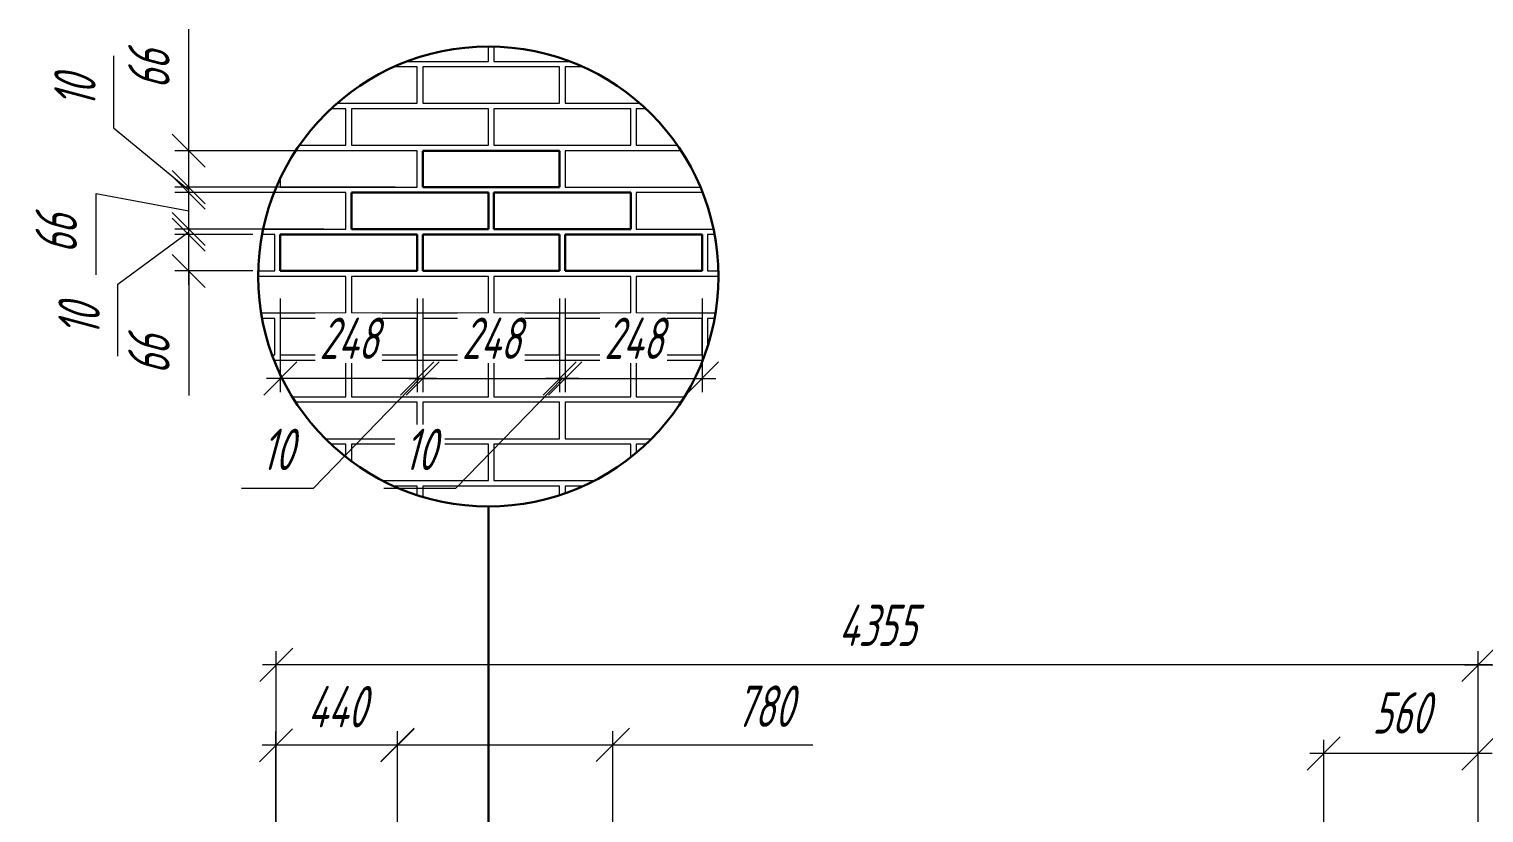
# Model space of a CAD drawing. Header units: millimetres. Extents: x -85477 to 745244, y -3684 to 128206.
# Drawn here: x 705882 to 711153, y 75236 to 78078 of the extents above; entities that cross this region are included whole.
import ezdxf

# ---------------------------------------------------------------- set-up
doc = ezdxf.new("R2010")
doc.units = ezdxf.units.MM
doc.layers.add('РАЗМЕРЫ', color=5, linetype='Continuous', lineweight=15)
doc.styles.add('ism - 01', font='simplex.shx', dxfattribs={"width": 0.62, "oblique": 15, "height": 150})
doc.dimstyles.new('ism - 01', dxfattribs={"dimtxt": 150, "dimasz": 120, "dimexe": 50, "dimexo": 100, "dimgap": 65, "dimtad": 1, "dimdec": 0, "dimtxsty": 'ism - 01', "dimblk": 'OBLIQUE', "dimcen": 0, "dimdle": 50, "dimadec": 0, "dimazin": 0, "dimtfac": 1, "dimtdec": 0, "dimtmove": 0, "dimatfit": 3, "dimldrblk": 'OBLIQUE', "dimfxl": 1, "dimlwd": -1, "dimlwe": -1, "dimarcsym": 0})

# ---------------------------------------------------------------- blocks, each defined once
blk = doc.blocks.new('_Oblique')
at = {"color": 0, "lineweight": -2}
blk.add_line((-0.5, -0.5), (0.5, 0.5), dxfattribs=at)
blk = doc.blocks.new('*D350')
at = {"layer": 'Defpoints', "color": 0}
for p in [(710572.6, 75451.7), (710572.6, 74559.4), (711132.6, 73996)]:
    blk.add_point(p, dxfattribs=at)
at = {"layer": 'РАЗМЕРЫ', "color": 0}
for p, q in [((710572.6, 74659.4), (710572.6, 75501.7)), ((711132.6, 74096), (711132.6, 75501.7)), ((711182.6, 75451.7), (710522.6, 75451.7))]:
    blk.add_line(p, q, dxfattribs=at)
at = {"layer": 'РАЗМЕРЫ', "color": 0, "xscale": 120, "yscale": 120, "zscale": 120, "rotation": 180}
blk.add_blockref('_Oblique', (710572.6, 75451.7), dxfattribs=at)
at = {"layer": 'РАЗМЕРЫ', "color": 0, "xscale": 120, "yscale": 120, "zscale": 120}
blk.add_blockref('_Oblique', (711132.6, 75451.7), dxfattribs=at)
at = {"layer": 'РАЗМЕРЫ', "color": 0, "insert": (710852.6, 75599.2), "char_height": 150, "attachment_point": 5, "style": 'ism - 01'}
blk.add_mtext('560', dxfattribs=at)
blk = doc.blocks.new('*D351')
at = {"layer": 'Defpoints', "color": 0}
for p in [(706777.3, 75773.4), (706777.3, 75104), (711132.6, 73996)]:
    blk.add_point(p, dxfattribs=at)
at = {"layer": 'РАЗМЕРЫ', "color": 0}
for p, q in [((706777.3, 75204), (706777.3, 75823.4)), ((711132.6, 74096), (711132.6, 75823.4)), ((711182.6, 75773.4), (706727.3, 75773.4))]:
    blk.add_line(p, q, dxfattribs=at)
at = {"layer": 'РАЗМЕРЫ', "color": 0, "xscale": 120, "yscale": 120, "zscale": 120, "rotation": 180}
blk.add_blockref('_Oblique', (706777.3, 75773.4), dxfattribs=at)
at = {"layer": 'РАЗМЕРЫ', "color": 0, "xscale": 120, "yscale": 120, "zscale": 120}
blk.add_blockref('_Oblique', (711132.6, 75773.4), dxfattribs=at)
at = {"layer": 'РАЗМЕРЫ', "color": 0, "insert": (708954.9, 75916.5), "char_height": 150, "attachment_point": 5, "style": 'ism - 01'}
blk.add_mtext('4355', dxfattribs=at)
blk = doc.blocks.new('*D352')
at = {"layer": 'Defpoints', "color": 0}
for p in [(706776.3, 75481.7), (706776.3, 75104), (707216.6, 73064)]:
    blk.add_point(p, dxfattribs=at)
at = {"layer": 'РАЗМЕРЫ', "color": 0}
for p, q in [((706776.3, 75204), (706776.3, 75531.7)), ((707216.6, 73164), (707216.6, 75531.7)), ((707266.6, 75481.7), (706726.3, 75481.7))]:
    blk.add_line(p, q, dxfattribs=at)
at = {"layer": 'РАЗМЕРЫ', "color": 0, "xscale": 120, "yscale": 120, "zscale": 120, "rotation": 180}
blk.add_blockref('_Oblique', (706776.3, 75481.7), dxfattribs=at)
at = {"layer": 'РАЗМЕРЫ', "color": 0, "xscale": 120, "yscale": 120, "zscale": 120}
blk.add_blockref('_Oblique', (707216.6, 75481.7), dxfattribs=at)
at = {"layer": 'РАЗМЕРЫ', "color": 0, "insert": (706996.4, 75621.7), "char_height": 150, "attachment_point": 5, "style": 'ism - 01'}
blk.add_mtext('440', dxfattribs=at)
blk = doc.blocks.new('*D353')
at = {"layer": 'Defpoints', "color": 0}
for p in [(707996.6, 75483.2), (707216.6, 73064), (707996.6, 73064)]:
    blk.add_point(p, dxfattribs=at)
at = {"layer": 'РАЗМЕРЫ', "color": 0}
for p, q in [((707166.6, 75483.2), (708046.6, 75483.2)), ((707216.6, 73164), (707216.6, 75533.2)), ((707996.6, 73164), (707996.6, 75533.2)), ((707996.6, 75483.2), (708721.5, 75483.2))]:
    blk.add_line(p, q, dxfattribs=at)
at = {"layer": 'РАЗМЕРЫ', "color": 0, "xscale": 120, "yscale": 120, "zscale": 120, "rotation": 180}
blk.add_blockref('_Oblique', (707216.6, 75483.2), dxfattribs=at)
at = {"layer": 'РАЗМЕРЫ', "color": 0, "xscale": 120, "yscale": 120, "zscale": 120}
blk.add_blockref('_Oblique', (707996.6, 75483.2), dxfattribs=at)
at = {"layer": 'РАЗМЕРЫ', "color": 0, "insert": (708545.8, 75623.2), "char_height": 150, "attachment_point": 5, "style": 'ism - 01'}
blk.add_mtext('780', dxfattribs=at)
blk = doc.blocks.new('*D354')
at = {"layer": 'Defpoints', "color": 0}
for p in [(713080.6, 75773.4), (711132.6, 73996), (713080.6, 73996)]:
    blk.add_point(p, dxfattribs=at)
at = {"layer": 'РАЗМЕРЫ', "color": 0}
for p, q in [((711132.6, 74096), (711132.6, 75823.4)), ((713080.6, 74096), (713080.6, 75823.4)), ((711082.6, 75773.4), (713130.6, 75773.4))]:
    blk.add_line(p, q, dxfattribs=at)
at = {"layer": 'РАЗМЕРЫ', "color": 0, "xscale": 120, "yscale": 120, "zscale": 120, "rotation": 180}
blk.add_blockref('_Oblique', (711132.6, 75773.4), dxfattribs=at)
at = {"layer": 'РАЗМЕРЫ', "color": 0, "xscale": 120, "yscale": 120, "zscale": 120}
blk.add_blockref('_Oblique', (713080.6, 75773.4), dxfattribs=at)
at = {"layer": 'РАЗМЕРЫ', "color": 0, "insert": (712106.6, 75917.7), "char_height": 150, "attachment_point": 5, "style": 'ism - 01'}
blk.add_mtext('1948', dxfattribs=at)
blk = doc.blocks.new('*D695')
at = {"layer": 'Defpoints', "color": 0}
for p in [(707307.9, 77201.1), (707803.9, 77201.1), (707803.9, 76811.3)]:
    blk.add_point(p, dxfattribs=at)
at = {"layer": 'РАЗМЕРЫ', "color": 0, "linetype": 'Continuous'}
for p, q in [((707307.9, 77101.1), (707307.9, 76761.3)), ((707803.9, 77101.1), (707803.9, 76761.3)), ((707257.9, 76811.3), (707853.9, 76811.3))]:
    blk.add_line(p, q, dxfattribs=at)
at = {"layer": 'РАЗМЕРЫ', "color": 0, "xscale": 120, "yscale": 120, "zscale": 120, "rotation": 180}
blk.add_blockref('_Oblique', (707307.9, 76811.3), dxfattribs=at)
at = {"layer": 'РАЗМЕРЫ', "color": 0, "xscale": 120, "yscale": 120, "zscale": 120}
blk.add_blockref('_Oblique', (707803.9, 76811.3), dxfattribs=at)
at = {"layer": 'РАЗМЕРЫ', "color": 0, "insert": (707555.9, 76957.1), "char_height": 150, "attachment_point": 5, "style": 'ism - 01', "bg_fill": 3, "box_fill_scale": 1.1, "bg_fill_color": 256, "bg_fill_true_color": 13158600, "bg_fill_transparency": 0}
blk.add_mtext('248', dxfattribs=at)
blk = doc.blocks.new('*D696')
at = {"layer": 'Defpoints', "color": 0}
for p in [(707823.9, 77201.1), (708319.9, 77201.1), (708319.9, 76811.3)]:
    blk.add_point(p, dxfattribs=at)
at = {"layer": 'РАЗМЕРЫ', "color": 0, "linetype": 'Continuous'}
for p, q in [((707823.9, 77101.1), (707823.9, 76761.3)), ((708319.9, 77101.1), (708319.9, 76761.3)), ((707773.9, 76811.3), (708369.9, 76811.3))]:
    blk.add_line(p, q, dxfattribs=at)
at = {"layer": 'РАЗМЕРЫ', "color": 0, "xscale": 120, "yscale": 120, "zscale": 120, "rotation": 180}
blk.add_blockref('_Oblique', (707823.9, 76811.3), dxfattribs=at)
at = {"layer": 'РАЗМЕРЫ', "color": 0, "xscale": 120, "yscale": 120, "zscale": 120}
blk.add_blockref('_Oblique', (708319.9, 76811.3), dxfattribs=at)
at = {"layer": 'РАЗМЕРЫ', "color": 0, "insert": (708071.9, 76957.1), "char_height": 150, "attachment_point": 5, "style": 'ism - 01', "bg_fill": 3, "box_fill_scale": 1.1, "bg_fill_color": 256, "bg_fill_true_color": 13158600, "bg_fill_transparency": 0}
blk.add_mtext('248', dxfattribs=at)
blk = doc.blocks.new('*D697')
at = {"layer": 'Defpoints', "color": 0}
for p in [(706791.9, 77201.1), (707287.9, 77201.1), (706791.9, 76811.3)]:
    blk.add_point(p, dxfattribs=at)
at = {"layer": 'РАЗМЕРЫ', "color": 0, "linetype": 'Continuous'}
for p, q in [((706791.9, 77101.1), (706791.9, 76761.3)), ((707287.9, 77101.1), (707287.9, 76761.3)), ((707337.9, 76811.3), (706741.9, 76811.3))]:
    blk.add_line(p, q, dxfattribs=at)
at = {"layer": 'РАЗМЕРЫ', "color": 0, "xscale": 120, "yscale": 120, "zscale": 120, "rotation": 180}
blk.add_blockref('_Oblique', (706791.9, 76811.3), dxfattribs=at)
at = {"layer": 'РАЗМЕРЫ', "color": 0, "xscale": 120, "yscale": 120, "zscale": 120}
blk.add_blockref('_Oblique', (707287.9, 76811.3), dxfattribs=at)
at = {"layer": 'РАЗМЕРЫ', "color": 0, "insert": (707039.9, 76957.1), "char_height": 150, "attachment_point": 5, "style": 'ism - 01', "bg_fill": 3, "box_fill_scale": 1.1, "bg_fill_color": 256, "bg_fill_true_color": 13158600, "bg_fill_transparency": 0}
blk.add_mtext('248', dxfattribs=at)
blk = doc.blocks.new('*D692')
at = {"layer": 'Defpoints', "color": 0}
for p in [(707287.9, 77201.1), (707307.9, 77201.1), (707287.9, 76811.3)]:
    blk.add_point(p, dxfattribs=at)
at = {"layer": 'РАЗМЕРЫ', "color": 0, "linetype": 'Continuous'}
for p, q in [((707287.9, 77101.1), (707287.9, 76761.3)), ((707307.9, 77101.1), (707307.9, 76761.3)), ((706911.9, 76414.3), (707297.9, 76811.3)), ((707357.9, 76811.3), (707237.9, 76811.3)), ((706651.1, 76414.3), (706911.9, 76414.3))]:
    blk.add_line(p, q, dxfattribs=at)
at = {"layer": 'РАЗМЕРЫ', "color": 0, "xscale": 120, "yscale": 120, "zscale": 120}
blk.add_blockref('_Oblique', (707287.9, 76811.3), dxfattribs=at)
at = {"layer": 'РАЗМЕРЫ', "color": 0, "xscale": 120, "yscale": 120, "zscale": 120, "rotation": 180}
blk.add_blockref('_Oblique', (707307.9, 76811.3), dxfattribs=at)
at = {"layer": 'РАЗМЕРЫ', "color": 0, "insert": (706781.5, 76554.3), "char_height": 150, "attachment_point": 5, "style": 'ism - 01', "bg_fill": 3, "box_fill_scale": 1.1, "bg_fill_color": 256, "bg_fill_true_color": 13158600, "bg_fill_transparency": 0}
blk.add_mtext('10', dxfattribs=at)
blk = doc.blocks.new('*D690')
at = {"layer": 'Defpoints', "color": 0}
for p in [(707803.9, 77201.1), (707823.9, 77201.1), (707803.9, 76811.3)]:
    blk.add_point(p, dxfattribs=at)
at = {"layer": 'РАЗМЕРЫ', "color": 0, "linetype": 'Continuous'}
for p, q in [((707803.9, 77101.1), (707803.9, 76761.3)), ((707823.9, 77101.1), (707823.9, 76761.3)), ((707427.9, 76414.3), (707813.9, 76811.3)), ((707873.9, 76811.3), (707753.9, 76811.3)), ((707167.1, 76414.3), (707427.9, 76414.3))]:
    blk.add_line(p, q, dxfattribs=at)
at = {"layer": 'РАЗМЕРЫ', "color": 0, "xscale": 120, "yscale": 120, "zscale": 120}
blk.add_blockref('_Oblique', (707803.9, 76811.3), dxfattribs=at)
at = {"layer": 'РАЗМЕРЫ', "color": 0, "xscale": 120, "yscale": 120, "zscale": 120, "rotation": 180}
blk.add_blockref('_Oblique', (707823.9, 76811.3), dxfattribs=at)
at = {"layer": 'РАЗМЕРЫ', "color": 0, "insert": (707297.5, 76554.3), "char_height": 150, "attachment_point": 5, "style": 'ism - 01', "bg_fill": 3, "box_fill_scale": 1.1, "bg_fill_color": 256, "bg_fill_true_color": 13158600, "bg_fill_transparency": 0}
blk.add_mtext('10', dxfattribs=at)
blk = doc.blocks.new('*D691')
at = {"layer": 'Defpoints', "color": 0}
for p in [(706460.3, 77333.1), (706791.9, 77333.1), (706791.9, 77201.1)]:
    blk.add_point(p, dxfattribs=at)
at = {"layer": 'РАЗМЕРЫ', "color": 0, "linetype": 'Continuous'}
for p, q in [((706460.3, 77151.1), (706460.3, 77383.1)), ((706691.9, 77333.1), (706410.3, 77333.1)), ((706691.9, 77201.1), (706410.3, 77201.1)), ((706460.3, 77201.1), (706460.3, 76749.5))]:
    blk.add_line(p, q, dxfattribs=at)
at = {"layer": 'РАЗМЕРЫ', "color": 0, "xscale": 120, "yscale": 120, "zscale": 120}
for p, rotation in [((706460.3, 77333.1), 90), ((706460.3, 77201.1), 270)]:
    blk.add_blockref('_Oblique', p, dxfattribs=dict(at, rotation=rotation))
at = {"layer": 'РАЗМЕРЫ', "color": 0, "insert": (706315.9, 76896.7), "char_height": 150, "attachment_point": 5, "rotation": 90, "style": 'ism - 01', "bg_fill": 3, "box_fill_scale": 1.1, "bg_fill_color": 256, "bg_fill_true_color": 13158600, "bg_fill_transparency": 0}
blk.add_mtext('66', dxfattribs=at)
blk = doc.blocks.new('*D698')
at = {"layer": 'Defpoints', "color": 0}
for p in [(706460.3, 77353.1), (706791.9, 77333.1), (707049.9, 77353.1)]:
    blk.add_point(p, dxfattribs=at)
at = {"layer": 'РАЗМЕРЫ', "color": 0, "linetype": 'Continuous'}
for p, q in [((706460.3, 77283.1), (706460.3, 77403.1)), ((706203, 77152.9), (706460.3, 77343.1)), ((706949.9, 77353.1), (706410.3, 77353.1)), ((706691.9, 77333.1), (706410.3, 77333.1)), ((706203, 76892), (706203, 77152.9))]:
    blk.add_line(p, q, dxfattribs=at)
at = {"layer": 'РАЗМЕРЫ', "color": 0, "xscale": 120, "yscale": 120, "zscale": 120}
for p, rotation in [((706460.3, 77353.1), 270), ((706460.3, 77333.1), 90)]:
    blk.add_blockref('_Oblique', p, dxfattribs=dict(at, rotation=rotation))
at = {"layer": 'РАЗМЕРЫ', "color": 0, "insert": (706063, 77022.5), "char_height": 150, "attachment_point": 5, "rotation": 90, "style": 'ism - 01', "bg_fill": 3, "box_fill_scale": 1.1, "bg_fill_color": 256, "bg_fill_true_color": 13158600, "bg_fill_transparency": 0}
blk.add_mtext('10', dxfattribs=at)
blk = doc.blocks.new('*D693')
at = {"layer": 'Defpoints', "color": 0}
for p in [(706460.3, 77485.1), (707049.9, 77485.1), (707049.9, 77353.1)]:
    blk.add_point(p, dxfattribs=at)
at = {"layer": 'РАЗМЕРЫ', "color": 0, "linetype": 'Continuous'}
for p, q in [((706460.3, 77303.1), (706460.3, 77535.1)), ((706124.5, 77187.7), (706124.5, 77482.1)), ((706124.5, 77482.1), (706460.3, 77419.1)), ((706949.9, 77485.1), (706410.3, 77485.1)), ((706949.9, 77353.1), (706410.3, 77353.1))]:
    blk.add_line(p, q, dxfattribs=at)
at = {"layer": 'РАЗМЕРЫ', "color": 0, "xscale": 120, "yscale": 120, "zscale": 120}
for p, rotation in [((706460.3, 77485.1), 90), ((706460.3, 77353.1), 270)]:
    blk.add_blockref('_Oblique', p, dxfattribs=dict(at, rotation=rotation))
at = {"layer": 'РАЗМЕРЫ', "color": 0, "insert": (705980.2, 77334.9), "char_height": 150, "attachment_point": 5, "rotation": 90, "style": 'ism - 01', "bg_fill": 3, "box_fill_scale": 1.1, "bg_fill_color": 256, "bg_fill_true_color": 13158600, "bg_fill_transparency": 0}
blk.add_mtext('66', dxfattribs=at)
blk = doc.blocks.new('*D699')
at = {"layer": 'Defpoints', "color": 0}
for p in [(706460.3, 77505.1), (707307.9, 77505.1), (707049.9, 77485.1)]:
    blk.add_point(p, dxfattribs=at)
at = {"layer": 'РАЗМЕРЫ', "color": 0, "linetype": 'Continuous'}
for p, q in [((706187.8, 77981.4), (706187.8, 77720.5)), ((706187.8, 77720.5), (706460.3, 77495.1)), ((706460.3, 77435.1), (706460.3, 77555.1)), ((707207.9, 77505.1), (706410.3, 77505.1)), ((706949.9, 77485.1), (706410.3, 77485.1))]:
    blk.add_line(p, q, dxfattribs=at)
at = {"layer": 'РАЗМЕРЫ', "color": 0, "xscale": 120, "yscale": 120, "zscale": 120}
for p, rotation in [((706460.3, 77505.1), 270), ((706460.3, 77485.1), 90)]:
    blk.add_blockref('_Oblique', p, dxfattribs=dict(at, rotation=rotation))
at = {"layer": 'РАЗМЕРЫ', "color": 0, "insert": (706047.8, 77851), "char_height": 150, "attachment_point": 5, "rotation": 90, "style": 'ism - 01', "bg_fill": 3, "box_fill_scale": 1.1, "bg_fill_color": 256, "bg_fill_true_color": 13158600, "bg_fill_transparency": 0}
blk.add_mtext('10', dxfattribs=at)
blk = doc.blocks.new('*D694')
at = {"layer": 'Defpoints', "color": 0}
for p in [(706460.3, 77637.1), (707307.9, 77637.1), (707307.9, 77505.1)]:
    blk.add_point(p, dxfattribs=at)
at = {"layer": 'РАЗМЕРЫ', "color": 0, "linetype": 'Continuous'}
for p, q in [((706460.3, 77637.1), (706460.3, 78078.1)), ((706460.3, 77455.1), (706460.3, 77687.1)), ((707207.9, 77637.1), (706410.3, 77637.1)), ((707207.9, 77505.1), (706410.3, 77505.1))]:
    blk.add_line(p, q, dxfattribs=at)
at = {"layer": 'РАЗМЕРЫ', "color": 0, "xscale": 120, "yscale": 120, "zscale": 120}
for p, rotation in [((706460.3, 77637.1), 90), ((706460.3, 77505.1), 270)]:
    blk.add_blockref('_Oblique', p, dxfattribs=dict(at, rotation=rotation))
at = {"layer": 'РАЗМЕРЫ', "color": 0, "insert": (706315.9, 77930.9), "char_height": 150, "attachment_point": 5, "rotation": 90, "style": 'ism - 01', "bg_fill": 3, "box_fill_scale": 1.1, "bg_fill_color": 256, "bg_fill_true_color": 13158600, "bg_fill_transparency": 0}
blk.add_mtext('66', dxfattribs=at)

msp = doc.modelspace()

# ---------------------------------------------------------------- linework, layer by layer
at = {"layer": 'РАЗМЕРЫ', "color": 0, "transparency": 33554559}
for p, q in [((707545.9, 77961.1), (707545.9, 78014.8)), ((707565.9, 78014.6), (707565.9, 77961.1)), ((707251.5, 77961.1), (707545.9, 77961.1)), ((707565.9, 77961.1), (707840.4, 77961.1)), ((707287.9, 77941.1), (707203.2, 77941.1)), ((707287.9, 77809.1), (707287.9, 77941.1)), ((707803.9, 77941.1), (707307.9, 77941.1)), ((707307.9, 77941.1), (707307.9, 77809.1)), ((707803.9, 77809.1), (707803.9, 77941.1)), ((707888.7, 77941.1), (707823.9, 77941.1)), ((707823.9, 77941.1), (707823.9, 77809.1)), ((706997.6, 77809.1), (707287.9, 77809.1)), ((707307.9, 77809.1), (707803.9, 77809.1)), ((707823.9, 77809.1), (708094.3, 77809.1)), ((707029.9, 77789.1), (706975.5, 77789.1)), ((707029.9, 77657.1), (707029.9, 77789.1)), ((707545.9, 77789.1), (707049.9, 77789.1)), ((707049.9, 77789.1), (707049.9, 77657.1)), ((707545.9, 77657.1), (707545.9, 77789.1)), ((708061.9, 77789.1), (707565.9, 77789.1)), ((707565.9, 77789.1), (707565.9, 77657.1)), ((708061.9, 77657.1), (708061.9, 77789.1)), ((708116.4, 77789.1), (708081.9, 77789.1)), ((708081.9, 77789.1), (708081.9, 77657.1)), ((706861.4, 77657.1), (707029.9, 77657.1)), ((707049.9, 77657.1), (707545.9, 77657.1)), ((707565.9, 77657.1), (708061.9, 77657.1)), ((708081.9, 77657.1), (708230.4, 77657.1)), ((707287.9, 77637.1), (706848, 77637.1)), ((707287.9, 77505.1), (707287.9, 77637.1)), ((708243.9, 77637.1), (707823.9, 77637.1)), ((707823.9, 77637.1), (707823.9, 77505.1)), ((706791.9, 77536.9), (706791.9, 77505.1)), ((706791.9, 77505.1), (707287.9, 77505.1)), ((707823.9, 77505.1), (708314.1, 77505.1)), ((707029.9, 77485.1), (706769.6, 77485.1)), ((707029.9, 77353.1), (707029.9, 77485.1)), ((708322.2, 77485.1), (708081.9, 77485.1)), ((708081.9, 77485.1), (708081.9, 77353.1)), ((706771.9, 77333.1), (706726.2, 77333.1)), ((706730.1, 77353.1), (707029.9, 77353.1)), ((706771.9, 77201.1), (706771.9, 77333.1)), ((708081.9, 77353.1), (708361.7, 77353.1)), ((708365.7, 77333.1), (708339.9, 77333.1)), ((708339.9, 77333.1), (708339.9, 77201.1)), ((707029.9, 77181.1), (706712.2, 77181.1)), ((706712.4, 77201.1), (706771.9, 77201.1)), ((707029.9, 77049.1), (707029.9, 77181.1)), ((707545.9, 77181.1), (707049.9, 77181.1)), ((707049.9, 77181.1), (707049.9, 77049.1)), ((707545.9, 77049.1), (707545.9, 77181.1)), ((708061.9, 77181.1), (707565.9, 77181.1)), ((707565.9, 77181.1), (707565.9, 77049.1)), ((708061.9, 77049.1), (708061.9, 77181.1)), ((708379.6, 77181.1), (708081.9, 77181.1)), ((708081.9, 77181.1), (708081.9, 77049.1)), ((708339.9, 77201.1), (708379.4, 77201.1)), ((706722.7, 77049.1), (707029.9, 77049.1)), ((706771.9, 77029.1), (706726.2, 77029.1)), ((706771.9, 76897.1), (706771.9, 77029.1)), ((707287.9, 77029.1), (706791.9, 77029.1)), ((706791.9, 77029.1), (706791.9, 76897.1)), ((707049.9, 77049.1), (707545.9, 77049.1)), ((707287.9, 76897.1), (707287.9, 77029.1)), ((707803.9, 77029.1), (707307.9, 77029.1)), ((707307.9, 77029.1), (707307.9, 76897.1)), ((707565.9, 77049.1), (708061.9, 77049.1)), ((707803.9, 76897.1), (707803.9, 77029.1)), ((708319.9, 77029.1), (707823.9, 77029.1)), ((707823.9, 77029.1), (707823.9, 76897.1)), ((708081.9, 77049.1), (708369.1, 77049.1)), ((708319.9, 76897.1), (708319.9, 77029.1)), ((708365.7, 77029.1), (708339.9, 77029.1)), ((708339.9, 77029.1), (708339.9, 76926.8)), ((706762.1, 76897.1), (706771.9, 76897.1)), ((707029.9, 76877.1), (706769.6, 76877.1)), ((706791.9, 76897.1), (707287.9, 76897.1)), ((707029.9, 76745.1), (707029.9, 76877.1)), ((707545.9, 76877.1), (707049.9, 76877.1)), ((707049.9, 76877.1), (707049.9, 76745.1)), ((707307.9, 76897.1), (707803.9, 76897.1)), ((707545.9, 76745.1), (707545.9, 76877.1)), ((708061.9, 76877.1), (707565.9, 76877.1)), ((707565.9, 76877.1), (707565.9, 76745.1)), ((707823.9, 76897.1), (708319.9, 76897.1)), ((708061.9, 76745.1), (708061.9, 76877.1)), ((708322.2, 76877.1), (708081.9, 76877.1)), ((708081.9, 76877.1), (708081.9, 76745.1)), ((706835.3, 76745.1), (707029.9, 76745.1)), ((707287.9, 76725.1), (706848, 76725.1)), ((707049.9, 76745.1), (707545.9, 76745.1)), ((707287.9, 76593.1), (707287.9, 76725.1)), ((707803.9, 76725.1), (707307.9, 76725.1)), ((707307.9, 76725.1), (707307.9, 76593.1)), ((707565.9, 76745.1), (708061.9, 76745.1)), ((707803.9, 76593.1), (707803.9, 76725.1)), ((708243.9, 76725.1), (707823.9, 76725.1)), ((707823.9, 76725.1), (707823.9, 76593.1)), ((708081.9, 76745.1), (708256.5, 76745.1)), ((706954.9, 76593.1), (707287.9, 76593.1)), ((707307.9, 76593.1), (707803.9, 76593.1)), ((707823.9, 76593.1), (708137, 76593.1)), ((707029.9, 76573.1), (706975.5, 76573.1)), ((707029.9, 76526.3), (707029.9, 76573.1)), ((707545.9, 76573.1), (707049.9, 76573.1)), ((707049.9, 76573.1), (707049.9, 76511)), ((707545.9, 76441.1), (707545.9, 76573.1)), ((708061.9, 76573.1), (707565.9, 76573.1)), ((707565.9, 76573.1), (707565.9, 76441.1)), ((708061.9, 76526.3), (708061.9, 76573.1)), ((708116.4, 76573.1), (708081.9, 76573.1)), ((708081.9, 76573.1), (708081.9, 76542.5)), ((707161.9, 76441.1), (707545.9, 76441.1)), ((707565.9, 76441.1), (707930, 76441.1)), ((707287.9, 76421.1), (707203.2, 76421.1)), ((707287.9, 76388.3), (707287.9, 76421.1)), ((707803.9, 76421.1), (707307.9, 76421.1)), ((707307.9, 76421.1), (707307.9, 76382.1)), ((707803.9, 76388.3), (707803.9, 76421.1)), ((707888.7, 76421.1), (707823.9, 76421.1)), ((707823.9, 76421.1), (707823.9, 76395.1))]:
    msp.add_line(p, q, dxfattribs=at)
at = {"layer": 'РАЗМЕРЫ', "color": 0, "lineweight": 30, "transparency": 33554559}
for p, q in [((707803.9, 77637.1), (707307.9, 77637.1)), ((707307.9, 77637.1), (707307.9, 77505.1)), ((707803.9, 77505.1), (707803.9, 77637.1)), ((707307.9, 77505.1), (707803.9, 77505.1)), ((707545.9, 77485.1), (707049.9, 77485.1)), ((707049.9, 77485.1), (707049.9, 77353.1)), ((707545.9, 77353.1), (707545.9, 77485.1)), ((708061.9, 77485.1), (707565.9, 77485.1)), ((707565.9, 77485.1), (707565.9, 77353.1)), ((708061.9, 77353.1), (708061.9, 77485.1)), ((707287.9, 77333.1), (706791.9, 77333.1)), ((706791.9, 77333.1), (706791.9, 77201.1)), ((707049.9, 77353.1), (707545.9, 77353.1)), ((707287.9, 77201.1), (707287.9, 77333.1)), ((707803.9, 77333.1), (707307.9, 77333.1)), ((707307.9, 77333.1), (707307.9, 77201.1)), ((707565.9, 77353.1), (708061.9, 77353.1)), ((707803.9, 77201.1), (707803.9, 77333.1)), ((708319.9, 77333.1), (707823.9, 77333.1)), ((707823.9, 77333.1), (707823.9, 77201.1)), ((708319.9, 77201.1), (708319.9, 77333.1)), ((706791.9, 77201.1), (707287.9, 77201.1)), ((707307.9, 77201.1), (707803.9, 77201.1)), ((707823.9, 77201.1), (708319.9, 77201.1))]:
    msp.add_line(p, q, dxfattribs=at)
at = {"layer": 'РАЗМЕРЫ', "color": 0, "lineweight": 30}
msp.add_lwpolyline([(707545.9, 76347.4), (707545.9, 74545.7)], dxfattribs=at)
msp.add_circle((707545.9, 77181.1), 833.7, dxfattribs=at)

# ---------------------------------------------------------------- dimensions: what is measured, and where the dimension line sits
at = {"layer": 'РАЗМЕРЫ'}
for base, p1, p2, picture, middle in [((706777.3, 75773.4), (711132.6, 73996), (706777.3, 75104), '*D351', (708954.9, 75916.5)), ((713080.6, 75773.4), (711132.6, 73996), (713080.6, 73996), '*D354', (712106.6, 75917.7)), ((706776.3, 75481.7), (707216.6, 73064), (706776.3, 75104), '*D352', (706996.4, 75621.7)), ((710572.6, 75451.7), (711132.6, 73996), (710572.6, 74559.4), '*D350', (710852.6, 75599.2))]:
    dim = msp.add_linear_dim(base=base, p1=p1, p2=p2, dimstyle='ism - 01', dxfattribs=at)
    dim.commit()
    dim.dimension.update_dxf_attribs({"geometry": picture, "text_midpoint": middle})
dim = msp.add_linear_dim(base=(707996.6, 75483.2), p1=(707216.6, 73064), p2=(707996.6, 73064), dimstyle='ism - 01', dxfattribs=at)
dim.commit()
dim.dimension.update_dxf_attribs({"geometry": '*D353', "text_midpoint": (708545.8, 75483.2), "dimtype": 160})

# ---------------------------------------------------------------- next in the draw order: dimensions: what is measured, and where the dimension line sits
dim = msp.add_linear_dim(base=(707803.9, 76811.3), p1=(707307.9, 77201.1), p2=(707803.9, 77201.1), dimstyle='ism - 01', override={"dimlfac": 0.5, "dimfxl": 2, "dimtfill": 1}, dxfattribs=at)
dim.commit()
dim.dimension.update_dxf_attribs({"geometry": '*D695', "text_midpoint": (707555.9, 76957.1)})

# ---------------------------------------------------------------- next in the draw order: dimensions: what is measured, and where the dimension line sits
for base, p1, p2, picture, middle in [((706791.9, 76811.3), (707287.9, 77201.1), (706791.9, 77201.1), '*D697', (707039.9, 76957.1)), ((708319.9, 76811.3), (707823.9, 77201.1), (708319.9, 77201.1), '*D696', (708071.9, 76957.1))]:
    dim = msp.add_linear_dim(base=base, p1=p1, p2=p2, dimstyle='ism - 01', override={"dimlfac": 0.5, "dimfxl": 2, "dimtfill": 1}, dxfattribs=at)
    dim.commit()
    dim.dimension.update_dxf_attribs({"geometry": picture, "text_midpoint": middle})

# ---------------------------------------------------------------- next in the draw order: dimensions: what is measured, and where the dimension line sits
dim = msp.add_linear_dim(base=(707287.9, 76811.3), p1=(707307.9, 77201.1), p2=(707287.9, 77201.1), dimstyle='ism - 01', override={"dimlfac": 0.5, "dimtmove": 1, "dimfxl": 2, "dimtfill": 1}, dxfattribs=at)
dim.commit()
dim.dimension.update_dxf_attribs({"geometry": '*D692', "text_midpoint": (706846.9, 76414.3), "dimtype": 160})

# ---------------------------------------------------------------- next in the draw order: dimensions: what is measured, and where the dimension line sits
dim = msp.add_linear_dim(base=(706460.3, 77333.1), p1=(706791.9, 77201.1), p2=(706791.9, 77333.1), angle=90, dimstyle='ism - 01', override={"dimlfac": 0.5, "dimtmove": 1, "dimfxl": 2, "dimtfill": 1}, dxfattribs=at)
dim.commit()
dim.dimension.update_dxf_attribs({"geometry": '*D691', "text_midpoint": (706498, 76896.7), "dimtype": 160})
dim = msp.add_linear_dim(base=(707803.9, 76811.3), p1=(707823.9, 77201.1), p2=(707803.9, 77201.1), dimstyle='ism - 01', override={"dimlfac": 0.5, "dimtmove": 1, "dimfxl": 2, "dimtfill": 1}, dxfattribs=at)
dim.commit()
dim.dimension.update_dxf_attribs({"geometry": '*D690', "text_midpoint": (707362.9, 76414.3), "dimtype": 160})

# ---------------------------------------------------------------- next in the draw order: dimensions: what is measured, and where the dimension line sits
dim = msp.add_linear_dim(base=(706460.3, 77353.1), p1=(706791.9, 77333.1), p2=(707049.9, 77353.1), angle=90, dimstyle='ism - 01', override={"dimlfac": 0.5, "dimtmove": 1, "dimfxl": 2, "dimtfill": 1}, dxfattribs=at)
dim.commit()
dim.dimension.update_dxf_attribs({"geometry": '*D698', "text_midpoint": (706203, 77087.9), "dimtype": 160})

# ---------------------------------------------------------------- next in the draw order: dimensions: what is measured, and where the dimension line sits
dim = msp.add_linear_dim(base=(706460.3, 77485.1), p1=(707049.9, 77353.1), p2=(707049.9, 77485.1), angle=90, dimstyle='ism - 01', override={"dimlfac": 0.5, "dimtmove": 1, "dimfxl": 2, "dimtfill": 1}, dxfattribs=at)
dim.commit()
dim.dimension.update_dxf_attribs({"geometry": '*D693', "text_midpoint": (706124.5, 77417.1), "dimtype": 160})

# ---------------------------------------------------------------- next in the draw order: dimensions: what is measured, and where the dimension line sits
dim = msp.add_linear_dim(base=(706460.3, 77505.1), p1=(707049.9, 77485.1), p2=(707307.9, 77505.1), angle=90, dimstyle='ism - 01', override={"dimlfac": 0.5, "dimtmove": 1, "dimfxl": 2, "dimtfill": 1}, dxfattribs=at)
dim.commit()
dim.dimension.update_dxf_attribs({"geometry": '*D699', "text_midpoint": (706187.8, 77785.5), "dimtype": 160})

# ---------------------------------------------------------------- next in the draw order: dimensions: what is measured, and where the dimension line sits
dim = msp.add_linear_dim(base=(706460.3, 77637.1), p1=(707307.9, 77505.1), p2=(707307.9, 77637.1), angle=90, dimstyle='ism - 01', override={"dimlfac": 0.5, "dimtmove": 1, "dimfxl": 2, "dimtfill": 1}, dxfattribs=at)
dim.commit()
dim.dimension.update_dxf_attribs({"geometry": '*D694', "text_midpoint": (706493.3, 77930.9), "dimtype": 160})

doc.saveas('drawing.dxf')
